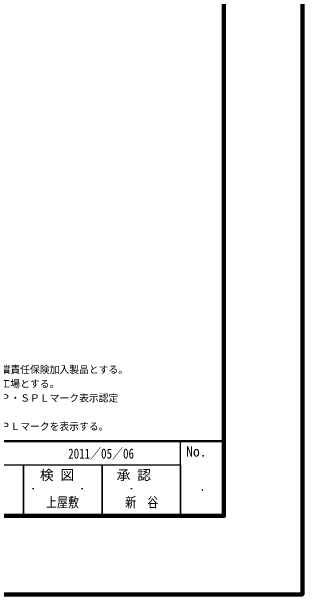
# Model space of a CAD drawing. Units: millimetres at full size, sheet at 1:20; details may follow other scales. Extents: x 0 to 8400, y 0 to 5940.
# Drawn here: x 6918 to 8400, y 0 to 2970 of the extents above; entities that cross this region are included whole.
import ezdxf
from ezdxf.enums import TextEntityAlignment as Align

# ---------------------------------------------------------------- set-up
doc = ezdxf.new("R2010")
doc.units = ezdxf.units.MM
doc.header["$LTSCALE"] = 20
doc.linetypes.add('USER1', pattern=[12.525, 0.025, -12.5])
doc.layers.add('D-DOC\u3000文章(説明、指示、参照事項等)', color=7, linetype='Continuous')
for name, color, linetype, lineweight in [('D-TTL-FRAM\u3000タイトル枠、凡例図枠', 2, 'Continuous', 50), ('D-TTL-LINE\u3000区切り線、罫線', 7, 'Continuous', 25), ('D-TTL-TXT\u3000文字列', 7, 'Continuous', 13), ('D-TTL\u3000外枠', 2, 'Continuous', 140)]:
    doc.layers.add(name, color=color, linetype=linetype, lineweight=lineweight)
doc.styles.add('ＭＳ ゴシック', font='')
doc.styles.get('ＭＳ ゴシック').set_extended_font_data('MS Gothic')

msp = doc.modelspace()

# ---------------------------------------------------------------- linework, layer by layer
at = {"layer": 'D-TTL-FRAM\u3000タイトル枠、凡例図枠'}
msp.add_lwpolyline([(400, 400), (8000, 400), (8000, 780), (400, 780)], close=True, dxfattribs=at)
at = {"layer": 'D-TTL-LINE\u3000区切り線、罫線', "linetype": 'USER1'}
for p, q in [((6979.22, 660), (6979.22, 780)), ((7779.22, 540), (6579.22, 540))]:
    msp.add_line(p, q, dxfattribs=at)
at = {"layer": 'D-TTL-LINE\u3000区切り線、罫線'}
msp.add_line((7779.22, 400), (7779.22, 780), dxfattribs=at)
for points in [[(6579.22, 660), (7779.22, 660), (7779.22, 780), (6579.22, 780)], [(7779.22, 780), (8000, 780), (8000, 400), (7779.22, 400)], [(6579.22, 660), (6979.22, 660), (6979.22, 400), (6579.22, 400)], [(6979.22, 660), (7379.22, 660), (7379.22, 400), (6979.22, 400)], [(7379.22, 660), (7779.22, 660), (7779.22, 400), (7379.22, 400)]]:
    msp.add_lwpolyline(points, close=True, dxfattribs=at)
at = {"layer": 'D-TTL\u3000外枠'}
for points in [[(0, 0), (8400, 0), (8400, 5940), (0, 5940)], [(400, 400), (8000, 400), (8000, 5540), (400, 5540)]]:
    msp.add_lwpolyline(points, close=True, dxfattribs=at)

# ---------------------------------------------------------------- texts
at = {"layer": 'D-DOC\u3000文章(説明、指示、参照事項等)', "style": 'ＭＳ ゴシック'}
for s, p in [('※本製品は、（社）日本公園施設業協会\u3000賠償責任保険加入製品とする。', (5861.79, 1163.78)), ('※本製品製作工場は、ＩＳＯ9001：2000認証工場とする。', (5861.79, 1091.3)), ('※本製品は、（社）日本公園施設業協会\u3000ＳＰ・ＳＰＬマーク表示認定', (5861.79, 1018.81)), ('※本製品は、（社）日本公園施設業協会\u3000ＳＰＬマークを表示する。', (5861.79, 873.85))]:
    msp.add_text(s, height=36.66, dxfattribs=at).set_placement(p, align=Align.TOP_LEFT)
at = {"layer": 'D-TTL-TXT\u3000文字列', "style": 'ＭＳ ゴシック', "width": 0.8}
for s, p in [('2011／05／06', (7374.23, 676.39)), ('.', (7890.57, 513.36)), ('上屋敷', (7177.5, 428.1)), ('新\u3000谷', (7581.53, 428.1))]:
    msp.add_text(s, height=51.32, dxfattribs=at).set_placement(p, align=Align.BOTTOM_CENTER)
at = {"layer": 'D-TTL-TXT\u3000文字列', "style": 'ＭＳ ゴシック'}
for s, p in [('No.', (7807.64, 686.87)), ('検 図', (7062.54, 567.22)), ('承 認', (7453.53, 567.22))]:
    msp.add_text(s, height=51.32, dxfattribs=at).set_placement(p, align=Align.BOTTOM_LEFT)

doc.saveas('drawing.dxf')
